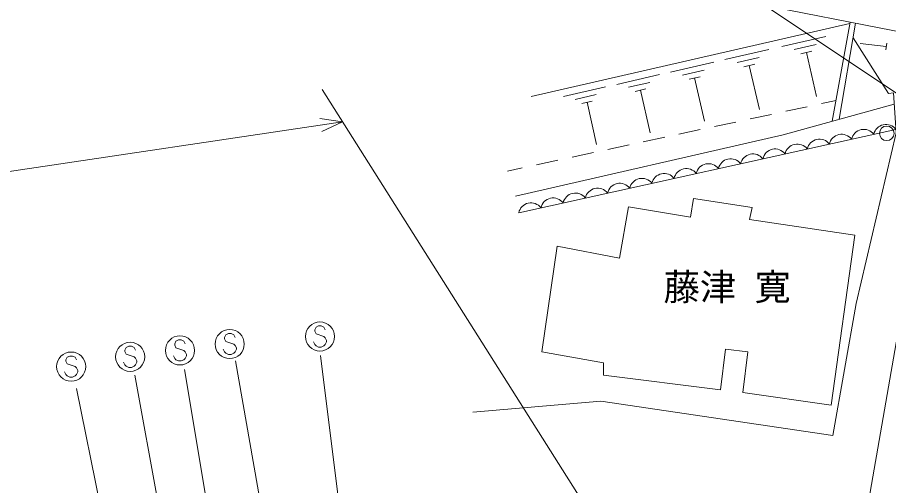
# Model space of a CAD drawing. Units: millimetres, scale not verified. Extents: x 40000 to 680000, y 20000 to 380000.
# Drawn here: x 366111 to 425922, y 307439 to 339555 of the extents above; entities that cross this region are included whole.
import ezdxf
from ezdxf.enums import TextEntityAlignment as Align

# ---------------------------------------------------------------- set-up
doc = ezdxf.new("R2010")
doc.units = ezdxf.units.MM
doc.header["$LTSCALE"] = 1000
doc.linetypes.add('CHAIN', pattern=[18.5, 12, -1.5, 3.5, -1.5])
for name, color, linetype, lineweight in [('M-BGD', 7, 'Continuous', 13), ('M-BMK', 2, 'CHAIN', 13), ('M-STR-HTXT', 7, 'Continuous', 13), ('M-STR-STRC', 7, 'Continuous', 13)]:
    doc.layers.add(name, color=color, linetype=linetype, lineweight=lineweight)
doc.layers.add('M-BGD-HTXT', color=7, linetype='Continuous')
doc.styles.add('ＭＳ ゴシック', font='')
doc.styles.get('ＭＳ ゴシック').set_extended_font_data('MS Gothic')

msp = doc.modelspace()

# ---------------------------------------------------------------- linework, layer by layer
at = {"layer": 'M-BGD'}
for p, q in [((401393, 334131), (423261, 339137)), ((422057, 332436), (423278, 339230)), ((423656, 339157), (422538, 332569)), ((418603, 337557), (421616, 338247)), ((414682, 336660), (417695, 337350)), ((419443, 337353), (420949, 337698)), ((425766, 337562), (423976, 337771)), ((425792, 337785), (425739, 337338)), ((415521, 336456), (417028, 336800)), ((419906, 337063), (420659, 337235)), ((420282, 337149), (420972, 334136)), ((410950, 335806), (413922, 336486)), ((415984, 336165), (416738, 336338)), ((416361, 336251), (417051, 333238)), ((407258, 334960), (410190, 335632)), ((411778, 335604), (413264, 335944)), ((408075, 334762), (409541, 335097)), ((412235, 335318), (412978, 335488)), ((412606, 335403), (413287, 332430)), ((403605, 334124), (406498, 334786)), ((408525, 334479), (409258, 334647)), ((408892, 334563), (409563, 331630)), ((404411, 333928), (405857, 334259)), ((404855, 333649), (405578, 333815)), ((421306, 333641), (422313, 333857)), ((405217, 333732), (405879, 330839)), ((418861, 333116), (420328, 333431)), ((416417, 332591), (417884, 332906)), ((413973, 332066), (415439, 332381)), ((426429, 331872), (400533, 326159)), ((411529, 331541), (412995, 331856)), ((406640, 330491), (408107, 330806)), ((409084, 331016), (410551, 331331)), ((404196, 329967), (405662, 330282)), ((401751, 329442), (403218, 329757)), ((399767, 329016), (400774, 329232))]:
    msp.add_line(p, q, dxfattribs=at)
for points in [[(423484, 338146), (425916, 334329), (426250, 334386)], [(397367, 312477), (406172, 313239), (422090, 310868), (423698, 319927), (426446, 331638), (426250, 334386)], [(400314, 327295), (418682, 331504), (426305, 333608)], [(423606, 324611), (416377, 325685), (416551, 326505), (412521, 327140), (412319, 325847), (408070, 326563)], [(403167, 323862), (407458, 323040), (408070, 326563)], [(423606, 324611), (421980, 312953), (415909, 313831), (416248, 316625), (414724, 316795), (414385, 314001), (406342, 315017), (406342, 315863), (402108, 316625), (403167, 323862)]]:
    msp.add_lwpolyline(points, dxfattribs=at)
msp.add_circle((425800, 331603), 500, dxfattribs=at)
for centre in [(425745, 331354), (422698, 330682), (424222, 331018), (419652, 330010), (421175, 330346), (416605, 329338), (418128, 329674), (415082, 329002), (412035, 328330), (413558, 328666), (408988, 327657), (410512, 327993), (405942, 326985), (407465, 327321), (402895, 326313), (404418, 326649), (401372, 325977)]:
    msp.add_arc(centre, 858, 37.11916, 167.76435, dxfattribs=at)
at = {"layer": 'M-BMK'}
msp.add_line((397860, 344171), (429494, 338022), dxfattribs=at)
msp.add_lwpolyline([(407589, 291877), (415963, 290660), (420586, 299034), (424565, 306455), (427114, 321052), (430175, 337062)], dxfattribs=at)
at = {"layer": 'M-STR-HTXT'}
for p, q in [((411817, 295466), (387024, 334602)), ((388427, 332387), (386877, 332611)), ((309284, 320605), (388427, 332387)), ((388427, 332387), (387009, 331721))]:
    msp.add_line(p, q, dxfattribs=at)
msp.add_lwpolyline([(426959, 334006), (402479, 350364), (375568, 350364)], dxfattribs=at)
at = {"layer": 'M-STR-STRC'}
for p, q in [((386612, 318302), (386521, 318120)), ((386793, 318393), (386612, 318302)), ((386975, 318393), (386793, 318393)), ((387157, 318302), (386975, 318393)), ((387248, 318120), (387157, 318302)), ((380415, 317786), (380324, 317604)), ((380324, 317604), (380324, 317513)), ((380597, 317877), (380415, 317786)), ((380778, 317877), (380597, 317877)), ((380960, 317786), (380778, 317877)), ((381051, 317604), (380960, 317786)), ((386521, 318120), (386521, 318029)), ((386521, 318029), (386612, 317848)), ((386612, 317848), (387157, 317666)), ((387157, 317666), (387248, 317575)), ((373764, 317003), (373582, 316912)), ((373946, 317003), (373764, 317003)), ((374128, 316912), (373946, 317003)), ((376998, 317349), (376908, 317167)), ((376908, 317167), (376908, 317076)), ((376908, 317076), (376998, 316894)), ((377180, 317440), (376998, 317349)), ((377362, 317440), (377180, 317440)), ((377544, 317349), (377362, 317440)), ((377635, 317167), (377544, 317349)), ((380324, 317513), (380415, 317331)), ((380415, 317331), (380960, 317149)), ((380960, 317149), (381051, 317058)), ((381051, 317058), (381142, 316877)), ((386521, 317120), (386430, 317302)), ((386612, 317029), (386521, 317120)), ((386793, 316939), (386612, 317029)), ((387157, 317029), (386975, 316939)), ((387248, 317120), (387157, 317029)), ((387248, 317575), (387339, 317393)), ((387339, 317302), (387248, 317120)), ((387339, 317393), (387339, 317302)), ((373582, 316912), (373491, 316730)), ((373491, 316730), (373491, 316639)), ((373491, 316639), (373582, 316457)), ((373582, 316457), (374128, 316275)), ((374219, 316730), (374128, 316912)), ((376998, 316894), (377544, 316712)), ((377544, 316712), (377635, 316622)), ((377635, 316622), (377726, 316440)), ((377726, 316440), (377726, 316349)), ((380324, 316604), (380233, 316786)), ((380415, 316513), (380324, 316604)), ((380597, 316422), (380415, 316513)), ((380778, 316422), (380597, 316422)), ((380960, 316513), (380778, 316422)), ((381051, 316604), (380960, 316513)), ((381142, 316786), (381051, 316604)), ((381142, 316877), (381142, 316786)), ((386975, 316939), (386793, 316939)), ((369531, 316237), (369440, 316055)), ((369440, 316055), (369440, 315964)), ((369440, 315964), (369531, 315782)), ((369712, 316327), (369531, 316237)), ((369894, 316327), (369712, 316327)), ((370076, 316237), (369894, 316327)), ((370167, 316055), (370076, 316237)), ((373491, 315730), (373400, 315912)), ((374128, 316275), (374219, 316185)), ((374219, 316185), (374310, 316003)), ((374310, 315912), (374219, 315730)), ((374310, 316003), (374310, 315912)), ((376908, 316167), (376817, 316349)), ((376998, 316076), (376908, 316167)), ((377180, 315985), (376998, 316076)), ((377362, 315985), (377180, 315985)), ((377544, 316076), (377362, 315985)), ((377635, 316167), (377544, 316076)), ((377726, 316349), (377635, 316167)), ((385105, 293249), (381089, 315986)), ((386931, 316352), (389712, 294049)), ((369440, 315055), (369349, 315237)), ((369531, 315782), (370076, 315600)), ((370076, 315600), (370167, 315509)), ((370167, 315509), (370258, 315327)), ((370258, 315237), (370167, 315055)), ((370258, 315327), (370258, 315237)), ((373582, 315639), (373491, 315730)), ((373764, 315548), (373582, 315639)), ((373946, 315548), (373764, 315548)), ((374128, 315639), (373946, 315548)), ((374219, 315730), (374128, 315639)), ((377579, 315408), (381392, 292605)), ((369531, 314964), (369440, 315055)), ((369712, 314873), (369531, 314964)), ((369894, 314873), (369712, 314873)), ((370076, 314964), (369894, 314873)), ((370167, 315055), (370076, 314964)), ((378383, 292082), (374166, 315003)), ((370161, 314091), (374757, 291457))]:
    msp.add_line(p, q, dxfattribs=at)
for centre in [(386884, 317666), (377271, 316712), (380687, 317149), (373855, 316275), (369803, 315600)]:
    msp.add_circle(centre, 1000, dxfattribs=at)

# ---------------------------------------------------------------- texts
at = {"layer": 'M-BGD-HTXT', "style": 'ＭＳ ゴシック'}
msp.add_text('藤津 寛', height=1833, dxfattribs=at).set_placement((414841, 321064), align=Align.MIDDLE_CENTER)

doc.saveas('drawing.dxf')
